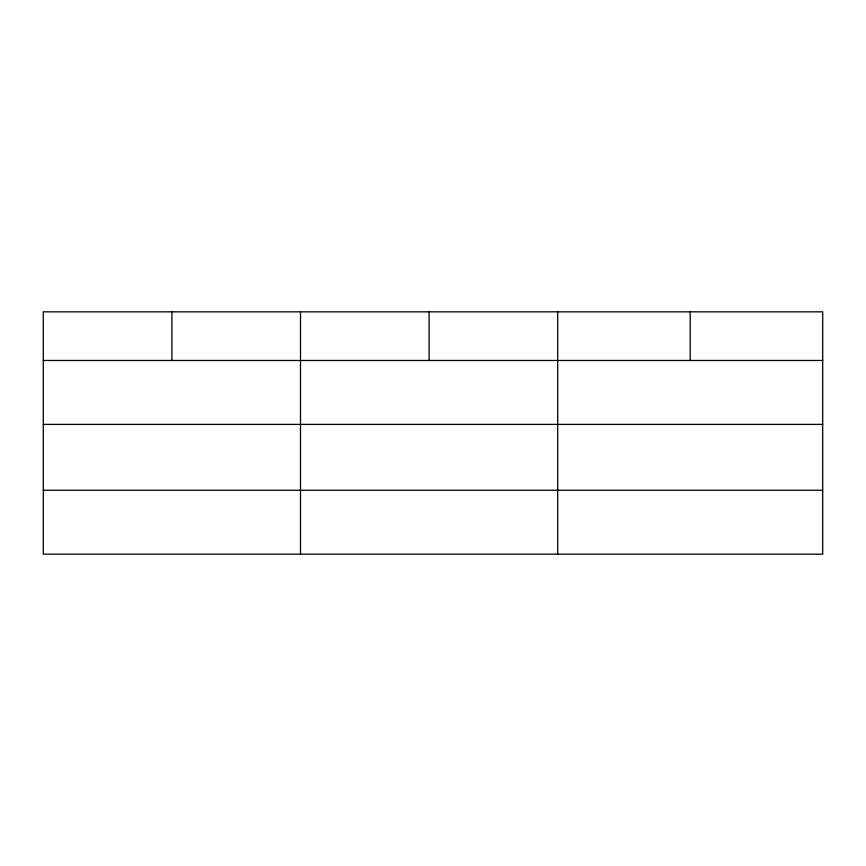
<?xml version="1.0" encoding="UTF-8"?>
<svg xmlns="http://www.w3.org/2000/svg" width="866" height="866" viewBox="0 0 866 866"><rect width="100%" height="100%" fill="white"/><g stroke="black" fill="none" stroke-linecap="round" stroke-linejoin="round"><path stroke-width="1.3" d="M822.7 424.383L822.7 311.836L43.3 311.836L43.3 554.164L822.7 554.164L822.7 424.383L43.3 424.383M43.3 360.473L822.7 360.473M43.3 490.243L822.7 490.243M690.202 311.836L690.202 360.473M557.704 311.836L557.704 554.164M429.103 311.836L429.103 360.473M300.502 311.836L300.502 554.164M171.901 311.836L171.901 360.473"/></g></svg>
